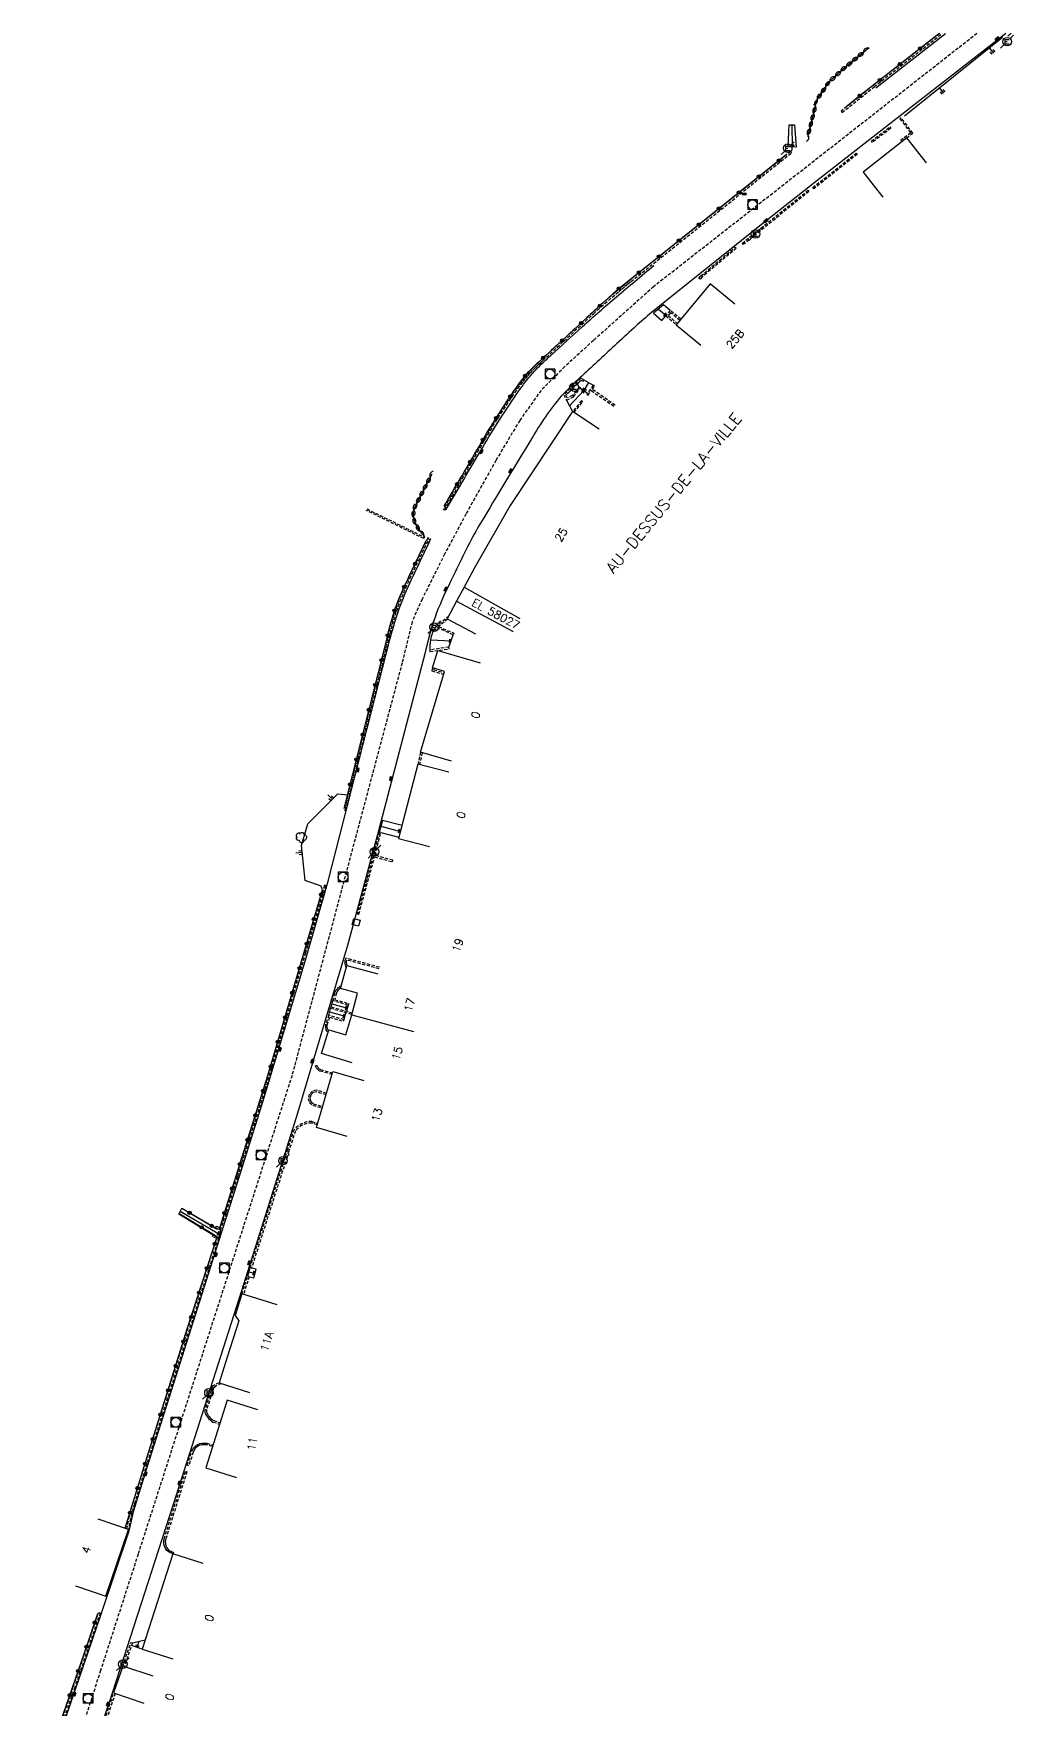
# Model space of a CAD drawing. Header units: millimetres. Extents: x 200040 to 200892, y 53262 to 54000.
# Drawn here: x 200575 to 200728, y 53738.2 to 54000 of the extents above; entities that cross this region are included whole.
import ezdxf
from ezdxf.enums import TextEntityAlignment as Align

# ---------------------------------------------------------------- set-up
doc = ezdxf.new("R2010")
doc.units = ezdxf.units.MM
doc.linetypes.add('DASHED', pattern=[0.75, 0.5, -0.25])
doc.layers.get('0').update_dxf_attribs({"linetype": 'CONTINUOUS'})
for name, color, linetype in [('W0001', 6, 'DASHED'), ('W0008', 7, 'CONTINUOUS'), ('W0100', 7, 'CONTINUOUS'), ('W0112', 1, 'DASHED'), ('W0211', 2, 'CONTINUOUS'), ('W0300', 7, 'CONTINUOUS'), ('W0310', 3, 'CONTINUOUS'), ('W0322', 7, 'CONTINUOUS'), ('W0400', 7, 'CONTINUOUS'), ('W0420', 7, 'CONTINUOUS'), ('W0471', 7, 'CONTINUOUS'), ('W0984', 7, 'CONTINUOUS'), ('W0989', 7, 'CONTINUOUS'), ('W0991', 7, 'CONTINUOUS'), ('W1102', 7, 'CONTINUOUS')]:
    doc.layers.add(name, color=color, linetype=linetype)
doc.styles.get("Standard").update_dxf_attribs({"font": 'romans.shx', "width": 0.85})

# ---------------------------------------------------------------- blocks, each defined once
blk = doc.blocks.new('t322o')
at = {"color": 0, "linetype": 'Continuous'}
for radius in [0.25, 0.15]:
    blk.add_circle((0, 0), radius, dxfattribs=at)
blk = doc.blocks.new('t310o')
at = {"color": 0, "linetype": 'Continuous'}
for centre, start, end in [((-0.5, 0.38), 216.8699, 323.1304), ((0.5, -0.37), 36.8699, 143.1303)]:
    blk.add_arc(centre, 0.625, start, end, dxfattribs=at)
blk = doc.blocks.new('t211o')
at = {"color": 0, "linetype": 'Continuous'}
for p, q in [((-0.29, 0.5), (-0.29, 0)), ((0, 1), (0, 0)), ((0.29, 0.5), (0.29, 0))]:
    blk.add_line(p, q, dxfattribs=at)
blk = doc.blocks.new('T400')
for p, q in [((-0.15, 0.3), (0.15, 0.3)), ((-0.15, -0.25), (-0.15, 0.3)), ((-0.15, 0.15), (0.15, 0.15)), ((-0.15, 0), (0.15, 0)), ((0.15, 0.3), (0.15, -0.25)), ((-0.15, -0.15), (0.15, -0.15)), ((-0.15, -0.25), (-0.15, -0.3)), ((-0.15, -0.3), (0.15, -0.3)), ((0.15, -0.3), (0.15, -0.25))]:
    blk.add_line(p, q)
blk = doc.blocks.new('T420')
for p, q in [((0.75, 0.75), (-0.75, 0.75)), ((-0.75, 0.75), (-0.75, -0.75)), ((0.75, 0.75), (0.75, -0.75)), ((0.75, -0.75), (-0.75, -0.75))]:
    blk.add_line(p, q)
blk.add_ellipse((0, 0), major_axis=(-0.53, 0.53), ratio=1, start_param=3.926991, end_param=10.210176)
blk = doc.blocks.new('T471')
for p, q in [((-0.333334, 0.333334), (-0.333334, -0.333334)), ((-0.333334, 0.333334), (0.333334, 0.333334)), ((-0.333334, 0), (0, 0)), ((0.500001, 0.500001), (1.000002, 1.000002)), ((-0.500001, -0.500001), (-1.000002, -1.000002)), ((-0.333334, -0.333334), (0.333334, -0.333334))]:
    blk.add_line(p, q)
blk.add_ellipse((0, 0), major_axis=(0.471405, 0.471405), ratio=1, start_param=5.4977871438, end_param=11.780972451)
blk = doc.blocks.new('t112o')
at = {"color": 0, "linetype": 'Continuous'}
for p, q in [((-0.5, 0.5), (0.5, 0.5)), ((-0.5, -0.5), (-0.5, 0.5)), ((0.5, 0.5), (0.5, -0.5)), ((0.5, -0.5), (-0.5, -0.5))]:
    blk.add_line(p, q, dxfattribs=at)
blk = doc.blocks.new('T300')
for p, q in [((-0.8, 0.51), (-0.86, 0.34)), ((-0.86, 0.34), (-0.86, 0.17)), ((-0.86, 0.17), (-0.74, 0.06)), ((-0.69, 0.63), (-0.8, 0.51)), ((-0.8, -0.06), (-0.74, 0.06)), ((-0.74, 0.06), (-0.69, 0.11)), ((-0.57, 0.69), (-0.69, 0.63)), ((-0.46, 0.69), (-0.57, 0.69)), ((-0.29, 0.63), (-0.46, 0.69)), ((-0.29, 0.63), (-0.17, 0.74)), ((-0.23, 0.57), (-0.29, 0.63)), ((-0.17, 0.74), (-0.06, 0.8)), ((-0.06, 0.8), (0.06, 0.8)), ((0.06, 0.8), (0.23, 0.74)), ((0.23, 0.74), (0.34, 0.63)), ((0.34, 0.63), (0.4, 0.51)), ((0.46, 0.46), (0.34, 0.46)), ((0.4, 0.51), (0.4, 0.46)), ((0.57, 0.4), (0.46, 0.46)), ((0.57, 0.4), (0.69, 0.29)), ((0.69, 0.29), (0.74, 0.17)), ((0.74, 0.06), (0.69, -0.17)), ((0.74, 0.17), (0.74, 0.06)), ((-0.8, -0.17), (-0.8, -0.06)), ((-0.8, -0.23), (-0.8, -0.17)), ((-0.74, -0.34), (-0.8, -0.23)), ((-0.69, -0.4), (-0.74, -0.34)), ((-0.51, -0.46), (-0.69, -0.4)), ((-0.4, -0.46), (-0.51, -0.46)), ((-0.4, -0.46), (-0.34, -0.46)), ((-0.34, -0.46), (-0.34, -0.4)), ((-0.34, -0.51), (-0.34, -0.46)), ((-0.29, -0.63), (-0.34, -0.51)), ((-0.17, -0.74), (-0.29, -0.63)), ((-0.06, -0.8), (-0.17, -0.74)), ((0.06, -0.8), (-0.06, -0.8)), ((0.17, -0.74), (0.06, -0.8)), ((0.23, -0.69), (0.17, -0.74)), ((0.29, -0.46), (0.23, -0.46)), ((0.29, -0.63), (0.23, -0.69)), ((0.46, -0.4), (0.29, -0.46)), ((0.34, -0.51), (0.29, -0.63)), ((0.34, -0.51), (0.34, -0.46)), ((0.57, -0.34), (0.46, -0.4)), ((0.63, -0.29), (0.57, -0.34)), ((0.69, -0.17), (0.63, -0.29))]:
    blk.add_line(p, q)

msp = doc.modelspace()

# ---------------------------------------------------------------- linework, layer by layer
at = {"layer": 'W0001'}
msp.add_lwpolyline([(200722.33, 54000), (200671.84, 53960.46), (200662.46, 53952.07), (200657.97, 53947.97), (200654.26, 53944.26), (200650.93, 53939.57), (200647.22, 53933.33), (200642.53, 53924.93), (200639.21, 53918.69), (200635.7, 53911.66), (200634.13, 53908.14), (200632.57, 53901.7), (200615.38, 53837.27), (200591.35, 53762.5), (200585.49, 53744.34), (200581.78, 53732.82)], dxfattribs=at)
at = {"layer": 'W0008', "flags": 128}
for points in [[(200726.82, 54000), (200712.93, 53989.18), (200697.35, 53976.97), (200688.41, 53969.94), (200671.2, 53956.15, 0.0161), (200668.73, 53953.97, 0.0007), (200665.73, 53951.24, 0.0007), (200660.34, 53946.22, 0.0221), (200657.43, 53943.38, 0.0475), (200652.79, 53936.69, 0.0039), (200645.32, 53924.36, 0.009753), (200643.34, 53920.93, 0.005708), (200639.36, 53912.79, 0.0323), (200637.26, 53907.5, 0.0113), (200636.15, 53903.3), (200628.87, 53875.45), (200624.04, 53857.56), (200616.08, 53830.86), (200607.48, 53803.63), (200597.31, 53771.73), (200586.82, 53739.33), (200582.45, 53726.67, -0.0148)], [(200639.37, 53925.53, -0.0017), (200645.12, 53935.29, -0.0213), (200650.81, 53944.21, -0.0253), (200652.87, 53946.85, -0.027), (200655.21, 53949.2), (200660.72, 53954.22, -0.0088), (200666.06, 53958.89, -0.0027), (200671.88, 53963.77)], [(200576.43, 53726.3), (200581.58, 53741.43), (200585.58, 53753.14), (200589.98, 53766.14), (200590.68, 53769.31), (200592.82, 53776.27), (200607.15, 53821.36), (200610.85, 53833.17), (200617.59, 53855.63), (200621.05, 53867.59), (200630.72, 53905.49, -0.0336), (200632.78, 53911.87, -0.0154), (200634.83, 53916.39, 0.0004), (200637.08, 53921.12)]]:
    msp.add_lwpolyline(points, format="xyb", dxfattribs=at)
msp.add_lwpolyline([(200706.52, 53991.52), (200717.4, 54000)], dxfattribs=at)
at = {"layer": 'W0100'}
for p, q in [((200660.94, 53945.93), (200662.42, 53945.07)), ((200660.4, 53944.63), (200661.51, 53943.82)), ((200639.88, 53904.16), (200640.55, 53906.11)), ((200629.25, 53875.2), (200632.08, 53874.47)), ((200621.48, 53847.96), (200621.76, 53848.92)), ((200621.11, 53846.68), (200621.41, 53847.71)), ((200623.51, 53845.96), (200623.81, 53847.06)), ((200624.17, 53848.27), (200623.91, 53847.3)), ((200604.24, 53813.1), (200603.92, 53811.9)), ((200608.47, 53805.92), (200608.83, 53807.26)), ((200591.99, 53747.68), (200590.33, 53748.24))]:
    msp.add_line(p, q, dxfattribs=at)
at = {"layer": 'W0100', "flags": 128}
msp.add_lwpolyline([(200694.12, 53982.27), (200692.87, 53982.31), (200693, 53985.76), (200693.86, 53985.73)], close=True, dxfattribs=at)
at = {"layer": 'W0100'}
for points in [[(200693.43, 53985.74), (200693.49, 53982.29), (200693.77, 53982.58), (200693.21, 53982.57), (200693.49, 53982.29)], [(200672.58, 53956.96), (200673.79, 53955.97), (200673.75, 53956.37), (200673.4, 53955.93), (200673.79, 53955.97)], [(200658.71, 53941.85), (200660.96, 53944.22), (200660.56, 53944.21), (200660.97, 53943.82), (200660.96, 53944.22)], [(200661.68, 53945.5), (200660.96, 53944.22), (200661.34, 53944.33), (200660.85, 53944.61), (200660.96, 53944.22)], [(200636.99, 53905.28), (200640.22, 53905.14), (200639.95, 53905.43), (200639.92, 53904.87), (200640.22, 53905.14)], [(200640.26, 53886.33), (200635.46, 53887.75), (200639.2, 53900.36), (200637.33, 53900.91), (200638.15, 53903.65), (200644.77, 53901.71)], [(200629.26, 53876.18), (200632.32, 53875.39), (200632.11, 53875.73), (200631.97, 53875.19), (200632.32, 53875.39)], [(200624.79, 53839.26), (200620, 53840.69), (200621.11, 53844.41), (200623.78, 53843.61), (200624.71, 53846.73), (200625.63, 53850.13), (200622.96, 53850.86), (200623.93, 53854.45), (200628.76, 53853.14)], [(200621.26, 53847.2), (200623.66, 53846.51), (200623.46, 53846.86), (200623.31, 53846.32), (200623.66, 53846.51)], [(200621.62, 53848.44), (200624.04, 53847.78), (200623.84, 53848.13), (200623.69, 53847.58), (200624.04, 53847.78)], [(200624.01, 53827.73), (200619.21, 53829.14), (200621.78, 53837.88), (200626.58, 53836.46)], [(200597.94, 53816.08), (200604.08, 53812.5), (200603.98, 53812.89), (200603.7, 53812.4), (200604.08, 53812.5)], [(200608.71, 53805.84), (200609.44, 53805.66), (200609.79, 53807.01), (200609.06, 53807.19)], [(200608.65, 53806.59), (200609.61, 53806.34), (200609.41, 53806.68), (200609.27, 53806.13), (200609.61, 53806.34)], [(200610.03, 53785.06), (200605.26, 53786.57), (200601.92, 53775.98), (200606.69, 53774.47)], [(200591.44, 53748.84), (200591.16, 53747.96), (200591.51, 53748.14), (200590.98, 53748.31), (200591.16, 53747.96)], [(200593.68, 53743.43), (200588.95, 53745.03), (200587.52, 53740.83), (200592.26, 53739.22)]]:
    msp.add_lwpolyline(points, dxfattribs=at)
at = {"layer": 'W0100', "flags": 128}
for points in [[(200714.45, 53979.79), (200711.36, 53983.72), (200704.55, 53978.37), (200707.64, 53974.43)], [(200684.54, 53957.72), (200680.69, 53960.92), (200675.38, 53954.52), (200679.23, 53951.32)], [(200674.45, 53956.75), (200673.36, 53957.6), (200671.81, 53956.32), (200673.13, 53955.2), (200673.76, 53955.93)], [(200663.36, 53938.19), (200659.2, 53940.96), (200649.42, 53926.26), (200643.87, 53916.56), (200642.25, 53913.51), (200641.09, 53911.35), (200639.62, 53908.6), (200644.04, 53906.24)], [(200658.23, 53942.75), (200659.2, 53940.96)], [(200639.89, 53884.65), (200635.05, 53885.9), (200632.03, 53874.29), (200636.87, 53873.04)], [(200632.56, 53876.31), (200629.51, 53877.1), (200629.01, 53875.26)], [(200603.08, 53812.34), (200597.7, 53815.61), (200598.19, 53816.54), (200603.42, 53813.47)], [(200613.04, 53801.43), (200607.57, 53803.15), (200606.51, 53799.79), (200607.07, 53798.96), (200605.25, 53793.25), (200603.99, 53789.28), (200608.75, 53787.77)], [(200581.56, 53757.58), (200586.29, 53755.96), (200589.85, 53766.37), (200585.12, 53767.99)], [(200601.53, 53761.03), (200596.77, 53762.56), (200591.99, 53747.68), (200596.75, 53746.15)], [(200592.44, 53749.07), (200590.45, 53748.6)]]:
    msp.add_lwpolyline(points, dxfattribs=at)
msp.add_lwpolyline([(200637.77, 53907.3, 0.095129), (200636.99, 53905.28, 0.053494), (200636.88, 53903.72)], format="xyb", dxfattribs=at)
at = {"layer": 'W0112'}
for p, q in [((200635.46, 53887.75), (200635.05, 53885.9)), ((200635.7, 53887.68), (200635.29, 53885.84))]:
    msp.add_line(p, q, dxfattribs=at)
for points in [[(200716.51, 54000), (200706.12, 53991.88), (200701.12, 53987.85), (200701.28, 53987.66)], [(200701.28, 53987.66), (200706.27, 53991.68), (200716.91, 54000)], [(200711.37, 53983.71), (200712.33, 53984.44), (200710.47, 53986.84), (200710.28, 53986.69), (200711.98, 53984.49), (200710.42, 53983.3), (200710.57, 53983.1)], [(200676.1, 53955.38), (200674.45, 53956.75), (200673.76, 53955.93), (200675.38, 53954.52)], [(200675.94, 53955.19), (200674.49, 53956.4), (200674.11, 53955.96), (200675.54, 53954.71)], [(200665.85, 53941.94), (200662.27, 53944.43), (200662.62, 53944.92), (200662.42, 53945.07), (200661.39, 53943.66), (200661.6, 53943.51), (200662.12, 53944.23), (200665.71, 53941.73)], [(200659.41, 53940.82), (200660.79, 53942.5), (200660.59, 53942.66), (200659.2, 53940.96)], [(200627.09, 53925.74), (200636.07, 53921.34), (200635.96, 53921.12), (200626.98, 53925.52)], [(200639.7, 53908.56), (200638.25, 53907.37), (200640.65, 53906.34), (200640.55, 53906.11), (200637.77, 53907.3), (200639.83, 53908.98)], [(200637.33, 53900.91), (200637.21, 53900.47), (200639.07, 53899.92)], [(200637.57, 53900.84), (200637.52, 53900.64), (200639.14, 53900.16)], [(200629.04, 53854.17), (200623.77, 53855.6), (200623.64, 53855.15), (200623.61, 53855.04), (200623.61, 53854.91), (200623.62, 53854.79), (200623.64, 53854.67), (200623.67, 53854.55), (200623.71, 53854.42), (200623.75, 53854.3), (200623.79, 53854.18), (200623.83, 53854.07)], [(200628.97, 53853.93), (200623.94, 53855.29), (200623.88, 53855.1), (200623.86, 53855.01), (200623.86, 53854.92), (200623.87, 53854.82), (200623.89, 53854.72), (200623.91, 53854.61), (200623.94, 53854.5), (200623.96, 53854.44)], [(200622.99, 53850.95), (200622.95, 53850.92), (200622.85, 53850.84), (200622.76, 53850.75), (200622.64, 53850.63), (200622.53, 53850.51), (200622.44, 53850.38), (200622.37, 53850.25), (200622.32, 53850.11), (200622.06, 53849.1), (200624.24, 53848.51), (200624.17, 53848.27), (200621.76, 53848.92), (200622.09, 53850.19), (200622.14, 53850.36), (200622.23, 53850.51), (200622.34, 53850.66), (200622.46, 53850.8), (200622.59, 53850.93), (200622.68, 53851.02), (200622.78, 53851.11), (200622.88, 53851.19), (200622.99, 53851.28), (200623.09, 53851.36)], [(200624.73, 53846.81), (200621.41, 53847.71), (200621.48, 53847.96), (200624.8, 53847.06)], [(200621.64, 53837.4), (200619.72, 53837.96), (200619.64, 53838.01), (200619.56, 53838.06), (200619.49, 53838.12), (200619.41, 53838.18), (200619.35, 53838.24), (200619.27, 53838.33), (200619.21, 53838.43), (200619.15, 53838.53), (200619.1, 53838.64), (200619.05, 53838.75), (200619.28, 53838.85), (200619.33, 53838.74), (200619.38, 53838.64), (200619.43, 53838.56), (200619.48, 53838.48), (200619.53, 53838.41), (200619.58, 53838.37), (200619.64, 53838.32), (200619.7, 53838.27), (200619.78, 53838.22), (200619.83, 53838.19), (200621.71, 53837.64)], [(200620.79, 53834.49), (200619.22, 53834.95), (200618.56, 53834.81), (200618.08, 53834.35), (200617.91, 53833.69), (200618.12, 53833.05), (200618.63, 53832.61), (200620.11, 53832.18)], [(200620.72, 53834.25), (200619.21, 53834.7), (200618.69, 53834.58), (200618.3, 53834.21), (200618.17, 53833.7), (200618.33, 53833.2), (200618.75, 53832.84), (200620.18, 53832.42)], [(200589.6, 53766.42), (200589.92, 53768.13), (200590.52, 53770.41), (200594.93, 53784.53), (200603.62, 53811.78), (200602.97, 53812.12), (200603.08, 53812.34), (200603.92, 53811.9), (200595.17, 53784.46), (200590.76, 53770.34), (200590.16, 53768.07), (200589.85, 53766.37)], [(200607.57, 53803.15), (200608.47, 53805.92), (200608.71, 53805.84), (200607.81, 53803.07)], [(200603.99, 53789.28), (200602.97, 53788.73), (200601.81, 53785.13), (200601.77, 53784.91), (200601.78, 53784.68), (200601.84, 53784.46), (200601.94, 53784.24), (200602.06, 53784.04), (200602.23, 53783.82), (200602.41, 53783.63), (200602.62, 53783.46), (200602.83, 53783.29), (200603.05, 53783.14), (200604.08, 53782.82)], [(200604.32, 53789.18), (200603.17, 53788.56), (200602.05, 53785.07), (200602.02, 53784.9), (200602.03, 53784.73), (200602.08, 53784.54), (200602.16, 53784.36), (200602.27, 53784.18), (200602.42, 53783.99), (200602.59, 53783.81), (200602.77, 53783.65), (200602.98, 53783.5), (200603.16, 53783.37), (200604.15, 53783.05)], [(200602.97, 53779.31), (200602.06, 53779.6), (200601.82, 53779.6), (200601.57, 53779.59), (200601.32, 53779.57), (200601.09, 53779.53), (200600.88, 53779.46), (200600.63, 53779.32), (200600.41, 53779.15), (200600.22, 53778.93), (200600.06, 53778.69), (200599.95, 53778.43), (200599.26, 53776.31), (200599.02, 53776.39), (200599.71, 53778.52), (200599.84, 53778.81), (200600.02, 53779.09), (200600.24, 53779.33), (200600.49, 53779.53), (200600.78, 53779.69), (200601.03, 53779.77), (200601.29, 53779.82), (200601.55, 53779.84), (200601.82, 53779.85), (200602.09, 53779.85), (200603.05, 53779.55)], [(200576, 53726.41), (200581.23, 53741.78), (200585.2, 53753.38), (200585.44, 53753.3), (200581.46, 53741.7), (200576.23, 53726.33)], [(200588.97, 53745.02), (200590.23, 53748.72), (200590.46, 53748.64), (200589.21, 53744.94)], [(200587.78, 53740.74), (200581.26, 53721.61), (200581.02, 53721.69), (200587.55, 53740.82)]]:
    msp.add_lwpolyline(points, dxfattribs=at)
for points in [[(200705.85, 53983.19), (200708.73, 53985.42), (200708.88, 53985.22), (200706, 53982.99)], [(200693.25, 53981.56), (200668.16, 53961.48), (200667.69, 53961.1), (200667.22, 53960.71), (200666.75, 53960.32), (200666.28, 53959.92), (200665.82, 53959.53), (200665.22, 53959.02), (200664.63, 53958.51), (200664.04, 53958), (200663.46, 53957.48), (200662.87, 53956.96), (200662.3, 53956.43), (200654.38, 53949.12), (200654.06, 53948.83), (200653.75, 53948.53), (200653.43, 53948.23), (200653.12, 53947.92), (200652.82, 53947.61), (200652.41, 53947.17), (200652.02, 53946.71), (200651.65, 53946.25), (200651.28, 53945.79), (200650.92, 53945.32), (200650.45, 53944.68), (200649.99, 53944.05), (200649.53, 53943.4), (200649.09, 53942.76), (200648.65, 53942.1), (200648.22, 53941.45), (200647.79, 53940.79), (200647.37, 53940.12), (200646.96, 53939.45), (200646.54, 53938.78), (200646.14, 53938.11), (200645.73, 53937.44), (200645.33, 53936.76), (200644.94, 53936.09), (200644.54, 53935.41), (200644.14, 53934.72), (200643.74, 53934.03), (200643.34, 53933.34), (200642.94, 53932.65), (200642.54, 53931.95), (200642.14, 53931.26), (200641.75, 53930.57), (200641.35, 53929.88), (200640.96, 53929.18), (200640.56, 53928.49), (200640.17, 53927.8), (200639.78, 53927.1), (200639.38, 53926.41), (200638.99, 53925.72), (200639.21, 53925.59), (200639.6, 53926.29), (200639.99, 53926.98), (200640.39, 53927.67), (200640.78, 53928.37), (200641.18, 53929.06), (200641.57, 53929.75), (200641.97, 53930.45), (200642.36, 53931.14), (200642.76, 53931.83), (200643.16, 53932.52), (200643.55, 53933.21), (200643.95, 53933.9), (200644.35, 53934.59), (200644.76, 53935.28), (200645.15, 53935.96), (200645.55, 53936.64), (200645.95, 53937.31), (200646.35, 53937.98), (200646.76, 53938.65), (200647.17, 53939.32), (200647.58, 53939.99), (200648, 53940.65), (200648.43, 53941.31), (200648.86, 53941.96), (200649.29, 53942.61), (200649.74, 53943.26), (200650.19, 53943.9), (200650.65, 53944.54), (200651.12, 53945.16), (200651.48, 53945.63), (200651.84, 53946.1), (200652.22, 53946.55), (200652.6, 53947), (200653, 53947.43), (200653.3, 53947.74), (200653.61, 53948.05), (200653.92, 53948.35), (200654.23, 53948.64), (200654.55, 53948.94), (200662.46, 53956.24), (200663.04, 53956.77), (200663.62, 53957.29), (200664.21, 53957.81), (200664.79, 53958.32), (200665.39, 53958.83), (200665.98, 53959.34), (200666.44, 53959.73), (200666.91, 53960.13), (200667.37, 53960.52), (200667.84, 53960.9), (200668.32, 53961.29), (200693.4, 53981.37)], [(200696.68, 53975.93), (200703.47, 53981.32), (200703.63, 53981.13), (200696.84, 53975.73)], [(200685.67, 53967.23), (200695.94, 53975.51), (200696.1, 53975.32), (200685.83, 53967.03)], [(200684.74, 53966.45), (200679.41, 53961.98), (200679.1, 53961.62), (200678.92, 53961.79), (200679.23, 53962.15), (200684.58, 53966.64)], [(200660.94, 53945.93), (200660.46, 53946.16), (200657.84, 53943.59), (200658.23, 53942.75), (200659.34, 53943.27), (200660.4, 53944.63), (200660.21, 53944.78), (200659.18, 53943.47), (200658.35, 53943.08), (200658.14, 53943.53), (200660.51, 53945.86), (200660.83, 53945.71)], [(200623.74, 53878.67), (200630.53, 53905.6), (200630.71, 53906.31), (200630.9, 53907.02), (200631.09, 53907.73), (200631.29, 53908.43), (200631.51, 53909.14), (200631.73, 53909.84), (200631.97, 53910.53), (200632.24, 53911.26), (200632.52, 53911.98), (200632.82, 53912.7), (200633.13, 53913.42), (200633.45, 53914.13), (200633.78, 53914.83), (200634.11, 53915.54), (200634.45, 53916.24), (200634.78, 53916.94), (200636.8, 53921.13), (200636.58, 53921.24), (200634.56, 53917.05), (200634.22, 53916.35), (200633.88, 53915.65), (200633.55, 53914.94), (200633.22, 53914.23), (200632.9, 53913.52), (200632.59, 53912.8), (200632.29, 53912.08), (200632, 53911.35), (200631.73, 53910.61), (200631.49, 53909.91), (200631.27, 53909.21), (200631.05, 53908.5), (200630.85, 53907.8), (200630.66, 53907.09), (200630.47, 53906.37), (200630.29, 53905.66), (200623.5, 53878.73)], [(200636.92, 53903.47), (200639.92, 53903.91), (200639.88, 53904.16), (200636.88, 53903.72)], [(200631.14, 53870.87), (200628.34, 53871.64), (200629.25, 53875.2), (200629.01, 53875.26), (200628.03, 53871.47), (200625.57, 53862.52), (200625.82, 53862.46), (200628.27, 53871.4), (200631.08, 53870.63)], [(200603.44, 53813.51), (200604.24, 53813.1), (200606.92, 53821.51), (200611.66, 53836.52), (200617.52, 53856.39), (200620.69, 53866.9), (200620.45, 53866.97), (200617.28, 53856.47), (200611.42, 53836.6), (200606.69, 53821.58), (200604.09, 53813.46), (200603.55, 53813.73)], [(200598.74, 53775.44), (200598.97, 53775.37), (200595.66, 53764.85), (200595.6, 53764.52), (200595.61, 53764.17), (200595.7, 53763.82), (200595.84, 53763.51), (200596.04, 53763.25), (200596.33, 53763.04), (200596.49, 53762.96), (200596.67, 53762.87), (200596.87, 53762.79), (200596.77, 53762.56), (200596.57, 53762.64), (200596.38, 53762.73), (200596.19, 53762.83), (200595.86, 53763.07), (200595.63, 53763.38), (200595.46, 53763.74), (200595.36, 53764.13), (200595.35, 53764.53), (200595.42, 53764.91)]]:
    msp.add_lwpolyline(points, close=True, dxfattribs=at)
for points in [[(200621.06, 53844.23, -0.075021), (200620.87, 53844.64), (200620.87, 53845.17), (200621.27, 53846.37), (200623.44, 53845.72), (200623.51, 53845.96), (200621.11, 53846.68), (200620.62, 53845.21), (200620.62, 53844.61, 0.109277), (200620.97, 53843.93)], [(200619.34, 53829.57), (200618.46, 53829.83, 0.231286), (200615.9, 53828.6), (200614.9, 53825.47), (200614.6, 53824.5), (200609.06, 53807.19), (200608.83, 53807.26), (200614.36, 53824.58), (200614.66, 53825.54), (200615.68, 53828.72, -0.237503), (200618.49, 53830.08), (200619.41, 53829.81)]]:
    msp.add_lwpolyline(points, format="xyb", dxfattribs=at)
at = {"layer": 'W0211', "flags": 128}
msp.add_lwpolyline([(200726.32, 53999.37), (200711.01, 53987.09)], dxfattribs=at)
at = {"layer": 'W0211'}
msp.add_lwpolyline([(200617.44, 53867.7), (200616.88, 53873.16), (200617.87, 53876.54), (200622.52, 53881.23), (200624.09, 53881.1)], dxfattribs=at)
at = {"layer": 'W0310', "flags": 128}
for points in [[(200727.69, 54000), (200727.14, 53999.57)], [(200695.92, 53983.94), (200697.38, 53989.72), (200699.26, 53992.44), (200701.41, 53994.44), (200705.52, 53997.81)]]:
    msp.add_lwpolyline(points, dxfattribs=at)
msp.add_lwpolyline([(200636.1, 53921.43, -0.0603), (200634.86, 53923.13, -0.2319), (200634.61, 53926.14), (200637.24, 53931.24)], format="xyb", dxfattribs=at)
at = {"layer": 'W0322', "flags": 128}
for points in [[(200701.86, 53988.54), (200703.84, 53990.15), (200716.38, 54000)], [(200598.3, 53816.47), (200603.61, 53813.32), (200604.06, 53813.25), (200604.83, 53815.82), (200611.62, 53837.25), (200620.13, 53866.24), (200619.94, 53866.84), (200617.44, 53867.7)], [(200589.34, 53766.55), (200592.29, 53776.2), (200599.03, 53797.68), (200603.67, 53812.08), (200597.84, 53815.62)]]:
    msp.add_lwpolyline(points, dxfattribs=at)
for points in [[(200639.12, 53926.17, 0.0004), (200644.2, 53934.82, -0.0264), (200650.86, 53945.34, -0.0308), (200652.53, 53947.39, -0.0172), (200654.22, 53949), (200666.16, 53959.97), (200692.61, 53981.14)], [(200623.5, 53878.96), (200630.22, 53905.56, -0.0229), (200631.55, 53910.35, -0.0257), (200633.64, 53915.12), (200636.32, 53920.8)], [(200551.38, 53679.35, 0.0059), (200556.52, 53687.71, 0.0081), (200561.51, 53696.5), (200565.11, 53703.06, 0.0221), (200571.86, 53716.46, 0.0114), (200575.61, 53725.72), (200582.91, 53746.94), (200585.07, 53753.24)]]:
    msp.add_lwpolyline(points, format="xyb", dxfattribs=at)
at = {"layer": 'W1102'}
for p, q in [((200642.25, 53913.51), (200650.97, 53908.61)), ((200641.09, 53911.35), (200649.91, 53906.63)), ((200624.71, 53846.73), (200634.36, 53844.12))]:
    msp.add_line(p, q, dxfattribs=at)

# ---------------------------------------------------------------- block references
at = {"layer": 'W0112', "rotation": 75.33080093363743}
msp.add_blockref('t112o', (200625.4, 53861.18), dxfattribs=at)
at = {"layer": 'W0211'}
for p, rotation in [((200724.9, 53996.95), 38.70923551024583), ((200717.1, 53990.7), 38.70923551024583), ((200621.69, 53880.4), 45.25434116317089), ((200616.99, 53872.12), 95.88956331355534)]:
    msp.add_blockref('t211o', p, dxfattribs=dict(at, rotation=rotation))
at = {"layer": 'W0300'}
msp.add_blockref('T300', (200616.9, 53874.4), dxfattribs=at)
at = {"layer": 'W0310'}
for p, rotation in [((200701.95, 53994.88), 39.36991638631139), ((200702.84, 53995.61), 39.36991638631139), ((200703.73, 53996.35), 39.36991638631139), ((200704.62, 53997.08), 39.36991638631139), ((200699.38, 53992.56), 42.84774013153556), ((200700.23, 53993.34), 42.84774013153556), ((200701.07, 53994.13), 42.84774013153556), ((200697.39, 53989.72), 55.49567203342702), ((200698.04, 53990.68), 55.49567203342702), ((200698.7, 53991.63), 55.49567203342702), ((200696.82, 53987.49), 75.7441254575215), ((200697.1, 53988.61), 75.7441254575215), ((200695.96, 53984.13), 75.7441254575215), ((200696.25, 53985.25), 75.7441254575215), ((200696.53, 53986.37), 75.7441254575215), ((200636.44, 53929.7), 62.7224871259831), ((200636.97, 53930.72), 62.7224871259831), ((200634.85, 53926.62), 62.7224871259831), ((200635.38, 53927.64), 62.7224871259831), ((200635.91, 53928.67), 62.7224871259831), ((200634.44, 53925.55), 78.94605502989737), ((200634.41, 53924.4), 98.26208439387516), ((200634.76, 53923.31), 117.5781137578531), ((200635.37, 53922.32), 125.4219047368104)]:
    msp.add_blockref('t310o', p, dxfattribs=dict(at, rotation=rotation))
at = {"layer": 'W0322'}
for p, rotation in [((200713.44, 53997.69), 38.15908866785963), ((200710.3, 53995.22), 38.15908866785963), ((200707.15, 53992.75), 38.15908866785963), ((200704.01, 53990.28), 38.15908866785963), ((200691.39, 53980.16), 38.66992383840716), ((200688.27, 53977.66), 38.66992383840716), ((200685.15, 53975.16), 38.66992383840716), ((200682.03, 53972.66), 38.66992383840716), ((200678.9, 53970.16), 38.66992383840716), ((200675.78, 53967.66), 38.66992383840716), ((200672.66, 53965.16), 38.66992383840716), ((200669.53, 53962.67), 38.66992383840716), ((200666.41, 53960.17), 38.66992383840716), ((200663.45, 53957.48), 42.57802920903343), ((200660.51, 53954.77), 42.57802920903343), ((200657.56, 53952.06), 42.57802920903343), ((200654.61, 53949.36), 42.57802920903343), ((200651.78, 53946.54), 50.30166343953502), ((200649.44, 53943.3), 55.83999254271053), ((200647.25, 53939.95), 57.78246407757001), ((200645.18, 53936.53), 59.7249356124295), ((200643.17, 53933.07), 59.61055399466601), ((200641.15, 53929.62), 59.57400776511642), ((200634.61, 53917.18), 64.66927800761722), ((200632.89, 53913.57), 65.38139825263778), ((200631.39, 53909.86), 72.3572092851042), ((200630.32, 53906.01), 76.57606321637388), ((200629.35, 53902.13), 75.82308619973512), ((200628.37, 53898.25), 75.82308619973512), ((200627.39, 53894.38), 75.82308619973512), ((200626.41, 53890.5), 75.82308619973512), ((200625.43, 53886.62), 75.82308619973512), ((200624.45, 53882.74), 75.82308619973512), ((200619.93, 53865.54), 73.63449836384187), ((200618.8, 53861.7), 73.63449836384187), ((200617.67, 53857.86), 73.63449836384187), ((200616.55, 53854.02), 73.63449836384187), ((200615.42, 53850.19), 73.63449836384187), ((200614.29, 53846.35), 73.63449836384187), ((200613.16, 53842.51), 73.63449836384187), ((200612.04, 53838.67), 73.63449836384187), ((200610.86, 53834.85), 72.41960258288009), ((200609.65, 53831.04), 72.41960258288009), ((200608.44, 53827.22), 72.41960258288009), ((200607.23, 53823.41), 72.41960258288009), ((200606.03, 53819.6), 72.41960258288009), ((200599.39, 53815.82), 329.3179260366771), ((200604.82, 53815.78), 73.28826695936361), ((200601.26, 53813.55), 148.7131005426616), ((200602.83, 53813.78), 329.3179260366771), ((200603.31, 53810.96), 72.1499872014904), ((200602.08, 53807.15), 72.1499872014904), ((200600.86, 53803.34), 72.1499872014904), ((200599.63, 53799.54), 72.1499872014904), ((200598.42, 53795.72), 72.57295473712945), ((200597.22, 53791.91), 72.57295473712945), ((200596.02, 53788.09), 72.57295473712945), ((200594.82, 53784.27), 72.57295473712945), ((200593.63, 53780.46), 72.57295473712945), ((200592.43, 53776.64), 72.57295473712945), ((200591.26, 53772.82), 73.02119777626703), ((200590.09, 53768.99), 73.02119777626703), ((200584.58, 53751.82), 71.02476169585485), ((200583.28, 53748.03), 71.02476169585485), ((200581.98, 53744.25), 71.02487542114508), ((200580.68, 53740.47), 71.02487542114508)]:
    msp.add_blockref('t322o', p, dxfattribs=dict(at, rotation=rotation))
at = {"layer": 'W0400'}
for p, rotation in [((200725.52, 53999.19), 130.1798006213529), ((200686.01, 53974.94), 90), ((200689.39, 53970.76), 128.6061479272282), ((200644.92, 53934.71), 149.0779695938198), ((200649.49, 53931.66), 149.9219700213371), ((200639.38, 53913.18), 154.1749255324661), ((200625.63, 53884.96), 165.3620713217666), ((200630.84, 53883.62), 346.4130585150277), ((200613.46, 53841.32), 163.0847417978466), ((200618.57, 53839.48), 163.9397736772711), ((200603.47, 53809.28), 162.6595236409626), ((200608.71, 53807.97), 162.0463244502812), ((200592.52, 53775.01), 162.8811554594587), ((200597.81, 53773.62), 344.9455275754398), ((200581.39, 53740.61), 161.2361129949941), ((200586.63, 53739.07), 161.2994553956856)]:
    msp.add_blockref('T400', p, dxfattribs=dict(at, rotation=rotation))
at = {"layer": 'W0420'}
for p in [(200687.28, 53973.28), (200655.68, 53946.81), (200623.35, 53868.25), (200610.52, 53824.82), (200604.81, 53807.18), (200597.23, 53783.09), (200583.54, 53739.96)]:
    msp.add_blockref('T420', p, dxfattribs=at)
at = {"layer": 'W0471'}
for p in [(200727.03, 53998.73), (200692.78, 53982.08), (200687.74, 53968.69), (200659.43, 53944.77), (200637.57, 53907.27), (200628.25, 53872.21), (200613.98, 53823.96), (200602.41, 53787.69), (200588.98, 53745.32)]:
    msp.add_blockref('T471', p, dxfattribs=at)

# ---------------------------------------------------------------- texts
at = {"layer": 'W0984'}
msp.add_text('EL 58027', height=1.25, rotation=331.8357, dxfattribs=at).set_placement((200647.21, 53909.36), align=Align.MIDDLE)
at = {"layer": 'W0989'}
msp.add_text('AU-DESSUS-DE-LA-VILLE', height=1.75, rotation=50.3203, dxfattribs=at).set_placement((200674.97, 53928.23), align=Align.MIDDLE)
at = {"layer": 'W0991'}
for s, rotation, p in [('25B', 50.2804, (200684.58, 53952.29)), ('25', 58.559, (200657.4, 53921.72)), ('0', 253.6438, (200644.05, 53893.57)), ('0', 255.4385, (200641.77, 53877.96)), ('19', 71.104, (200641.25, 53857.62)), ('17', 74.8265, (200633.74, 53848.3)), ('15', 73.3479, (200631.79, 53840.71)), ('13', 73.6024, (200628.65, 53831.11)), ('11A', 72.5674, (200611.43, 53795.7)), ('11', 79.5027, (200609.16, 53779.74)), ('4', 71.1256, (200583.28, 53763.17)), ('0', 72.1753, (200602.47, 53752.52)), ('0', 251.2901, (200596.28, 53740.2))]:
    msp.add_text(s, height=1.25, rotation=rotation, dxfattribs=at).set_placement(p, align=Align.MIDDLE)

doc.saveas('drawing.dxf')
